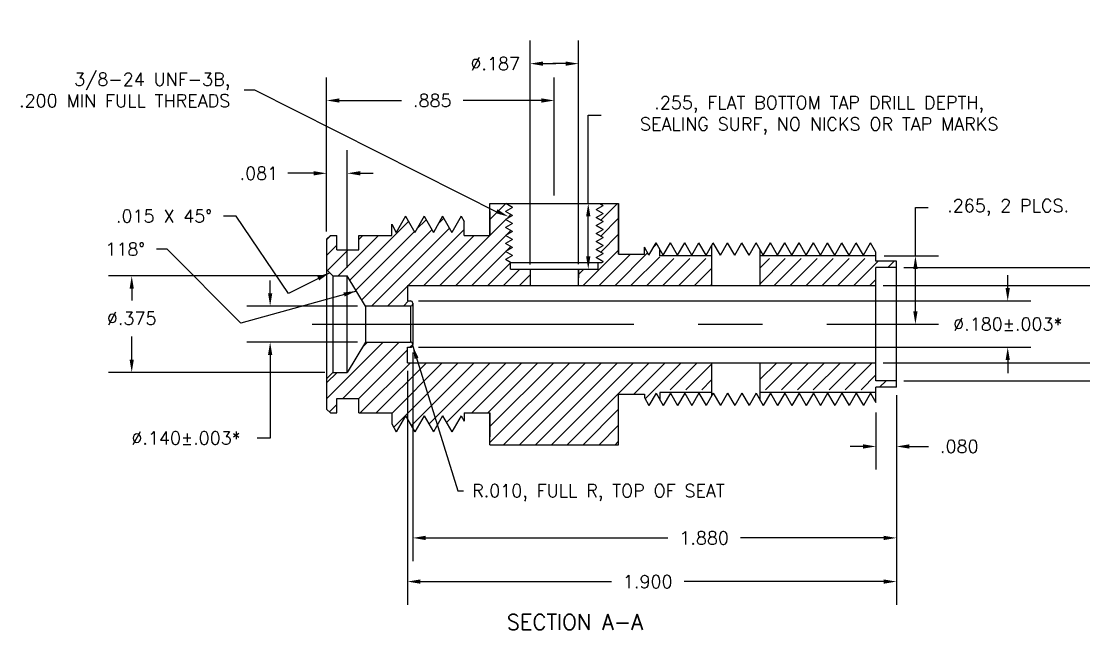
# Model space of a CAD drawing. Extents: x 9.8 to 17.6, y -0.7 to 9.5.
# Drawn here: x 11.031 to 15.16, y 4.638 to 7.003 of the extents above; entities that cross this region are included whole.
import ezdxf

# ---------------------------------------------------------------- set-up
doc = ezdxf.new("R2010")
doc.units = 0
doc.header["$MEASUREMENT"] = 0
doc.linetypes.add('CENTER', pattern=[2, 1.25, -0.25, 0.25, -0.25])
doc.layers.get('DEFPOINTS').update_dxf_attribs({"linetype": 'CONTINUOUS'})
for name, color, linetype in [('BODY', 2, 'CONTINUOUS'), ('CENTERLINE', 5, 'CENTER'), ('DIM', 9, 'CONTINUOUS'), ('HATCH', 4, 'CONTINUOUS'), ('TEXT', 3, 'CONTINUOUS')]:
    doc.layers.add(name, color=color, linetype=linetype)
doc.styles.add('ROMANS', font='romans')
doc.dimstyles.new('FULSCALE', dxfattribs={"dimscale": 0, "dimtxt": 0.1, "dimasz": 0.1, "dimexe": 0.18, "dimexo": 0.063, "dimgap": 0.09, "dimtad": 0, "dimtih": 1, "dimtoh": 1, "dimdec": 3, "dimzin": 4, "dimdsep": 46, "dimtxsty": 'ROMANS', "dimcen": 0.09, "dimadec": 0, "dimazin": 0, "dimtfac": 1, "dimtdec": 3, "dimtofl": 0, "dimtmove": 0, "dimatfit": 3, "dimfxl": 0, "dimtolj": 1, "dimtzin": 4, "dimarcsym": 0})

# ---------------------------------------------------------------- blocks, each defined once
blk = doc.blocks.new('*D23')
at = {"layer": 'DEFPOINTS', "color": 0}
for p in [(11.46, 6.013), (12.2422, 6.013), (12.2422, 5.638)]:
    blk.add_point(p, dxfattribs=at)
at = {"layer": 'DIM', "color": 0, "lineweight": -2}
for p, q in [((12.2107, 6.013), (11.37, 6.013)), ((11.46, 5.963), (11.46, 5.918)), ((11.46, 5.688), (11.46, 5.778)), ((12.2107, 5.638), (11.37, 5.638))]:
    blk.add_line(p, q, dxfattribs=at)
at = {"layer": 'DIM', "color": 0}
for points in [[(11.4517, 5.963), (11.4684, 5.963), (11.46, 6.013)], [(11.4517, 5.688), (11.4684, 5.688), (11.46, 5.638)]]:
    blk.add_solid(points, dxfattribs=at)
at = {"layer": 'DIM', "color": 0, "insert": (11.46, 5.848), "char_height": 0.05, "attachment_point": 5, "style": 'ROMANS'}
blk.add_mtext('\\A1;%%c.375', dxfattribs=at)
blk = doc.blocks.new('*D28')
at = {"layer": 'DEFPOINTS', "color": 0}
for p in [(11.998, 5.8955), (12.3684, 5.8955), (12.3685, 5.7555)]:
    blk.add_point(p, dxfattribs=at)
at = {"layer": 'DIM', "color": 0, "lineweight": -2}
for p, q in [((11.998, 5.9455), (11.998, 5.9955)), ((12.3369, 5.8955), (11.908, 5.8955)), ((12.337, 5.7555), (11.908, 5.7555)), ((11.998, 5.7055), (11.998, 5.3826)), ((11.998, 5.3826), (11.948, 5.3826))]:
    blk.add_line(p, q, dxfattribs=at)
at = {"layer": 'DIM', "color": 0}
for points in [[(11.9897, 5.9455), (12.0063, 5.9455), (11.998, 5.8955)], [(11.9897, 5.7055), (12.0063, 5.7055), (11.998, 5.7555)]]:
    blk.add_solid(points, dxfattribs=at)
at = {"layer": 'DIM', "color": 0, "insert": (11.6709, 5.3826), "char_height": 0.05, "attachment_point": 5, "style": 'ROMANS'}
blk.add_mtext('\\A1;%%c.140±.003*', dxfattribs=at)
blk = doc.blocks.new('*D32')
at = {"layer": 'DEFPOINTS', "color": 0}
for p in [(12.2978, 6.4118), (12.2172, 6.1555), (12.2978, 6.013)]:
    blk.add_point(p, dxfattribs=at)
at = {"layer": 'DIM', "color": 0, "lineweight": -2}
for p, q in [((12.2172, 6.187), (12.2172, 6.5018)), ((12.2978, 6.0445), (12.2978, 6.5018)), ((12.1672, 6.4118), (12.0672, 6.4118)), ((12.3478, 6.4118), (12.3978, 6.4118))]:
    blk.add_line(p, q, dxfattribs=at)
at = {"layer": 'DIM', "color": 0}
for points in [[(12.1672, 6.4202), (12.1672, 6.4035), (12.2172, 6.4118)], [(12.3478, 6.4202), (12.3478, 6.4035), (12.2978, 6.4118)]]:
    blk.add_solid(points, dxfattribs=at)
at = {"layer": 'DIM', "color": 0, "insert": (11.9543, 6.4118), "char_height": 0.05, "attachment_point": 5, "style": 'ROMANS'}
blk.add_mtext('\\A1;.081', dxfattribs=at)
blk = doc.blocks.new('*D33')
at = {"layer": 'DEFPOINTS', "color": 0}
for p in [(14.3492, 5.9755), (15.3928, 5.9755), (14.3492, 5.6755)]:
    blk.add_point(p, dxfattribs=at)
at = {"layer": 'DIM', "color": 0, "lineweight": -2}
for p, q in [((14.3807, 5.9755), (15.4828, 5.9755)), ((15.3928, 5.9255), (15.3928, 5.9043)), ((15.3928, 5.7255), (15.3928, 5.7643)), ((14.3807, 5.6755), (15.4828, 5.6755))]:
    blk.add_line(p, q, dxfattribs=at)
at = {"layer": 'DIM', "color": 0}
for points in [[(15.3845, 5.9255), (15.4011, 5.9255), (15.3928, 5.9755)], [(15.3845, 5.7255), (15.4011, 5.7255), (15.3928, 5.6755)]]:
    blk.add_solid(points, dxfattribs=at)
at = {"layer": 'DIM', "color": 0, "insert": (15.3928, 5.8343), "char_height": 0.05, "attachment_point": 5, "style": 'ROMANS'}
blk.add_mtext('\\A1;%%c.300±.003*', dxfattribs=at)
blk = doc.blocks.new('*D36')
at = {"layer": 'DEFPOINTS', "color": 0}
for p in [(14.4321, 5.5804), (14.3521, 5.5131), (14.4321, 5.3501)]:
    blk.add_point(p, dxfattribs=at)
at = {"layer": 'DIM', "color": 0, "lineweight": -2}
for p, q in [((14.4321, 5.5489), (14.4321, 5.2601)), ((14.3521, 5.4816), (14.3521, 5.2601)), ((14.3021, 5.3501), (14.2521, 5.3501)), ((14.4821, 5.3501), (14.5561, 5.3501))]:
    blk.add_line(p, q, dxfattribs=at)
at = {"layer": 'DIM', "color": 0}
for points in [[(14.3021, 5.3584), (14.3021, 5.3417), (14.3521, 5.3501)], [(14.4821, 5.3584), (14.4821, 5.3417), (14.4321, 5.3501)]]:
    blk.add_solid(points, dxfattribs=at)
at = {"layer": 'DIM', "color": 0, "insert": (14.6761, 5.3501), "char_height": 0.05, "attachment_point": 5, "style": 'ROMANS'}
blk.add_mtext('\\A1;.080', dxfattribs=at)
blk = doc.blocks.new('*D40')
at = {"layer": 'DEFPOINTS', "color": 0}
for p in [(12.543, 5.9155), (14.8643, 5.9155), (12.543, 5.7355)]:
    blk.add_point(p, dxfattribs=at)
at = {"layer": 'DIM', "color": 0, "lineweight": -2}
for p, q in [((14.8643, 5.9655), (14.8643, 6.0155)), ((12.5745, 5.9155), (14.9543, 5.9155)), ((12.5745, 5.7355), (14.9543, 5.7355)), ((14.8643, 5.6855), (14.8643, 5.6355))]:
    blk.add_line(p, q, dxfattribs=at)
at = {"layer": 'DIM', "color": 0}
for points in [[(14.8559, 5.9655), (14.8726, 5.9655), (14.8643, 5.9155)], [(14.8559, 5.6855), (14.8726, 5.6855), (14.8643, 5.7355)]]:
    blk.add_solid(points, dxfattribs=at)
at = {"layer": 'DIM', "color": 0, "insert": (14.8643, 5.8255), "char_height": 0.05, "attachment_point": 5, "style": 'ROMANS'}
blk.add_mtext('\\A1;%%c.180±.003*', dxfattribs=at)
blk = doc.blocks.new('*D41')
at = {"layer": 'DEFPOINTS', "color": 0}
for p in [(14.4292, 6.0454), (15.9448, 6.0454), (14.4292, 5.6054)]:
    blk.add_point(p, dxfattribs=at)
at = {"layer": 'DIM', "color": 0, "lineweight": -2}
for p, q in [((14.4607, 6.0454), (16.0348, 6.0454)), ((15.9448, 5.9954), (15.9448, 5.843)), ((15.9448, 5.6554), (15.9448, 5.703)), ((14.4607, 5.6054), (16.0348, 5.6054))]:
    blk.add_line(p, q, dxfattribs=at)
at = {"layer": 'DIM', "color": 0}
for points in [[(15.9365, 5.9954), (15.9531, 5.9954), (15.9448, 6.0454)], [(15.9365, 5.6554), (15.9531, 5.6554), (15.9448, 5.6054)]]:
    blk.add_solid(points, dxfattribs=at)
at = {"layer": 'DIM', "color": 0, "insert": (15.9448, 5.773), "char_height": 0.05, "attachment_point": 5, "style": 'ROMANS'}
blk.add_mtext('\\A1;%%c.440±.003**', dxfattribs=at)
blk = doc.blocks.new('*D42')
at = {"layer": 'DEFPOINTS', "color": 0}
for p in [(13.2341, 6.2942), (13.3522, 6.2942), (13.2722, 6.0392)]:
    blk.add_point(p, dxfattribs=at)
at = {"layer": 'DIM', "color": 0, "lineweight": -2}
for p, q in [((13.2341, 6.2942), (13.2341, 6.6374)), ((13.2341, 6.6374), (13.2841, 6.6374)), ((13.2341, 6.0892), (13.2341, 6.2442))]:
    blk.add_line(p, q, dxfattribs=at)
at = {"layer": 'DIM', "color": 0}
for points in [[(13.2258, 6.2442), (13.2425, 6.2442), (13.2341, 6.2942)], [(13.2258, 6.0892), (13.2425, 6.0892), (13.2341, 6.0392)]]:
    blk.add_solid(points, dxfattribs=at)
at = {"layer": 'DIM', "color": 0, "insert": (14.1315, 6.6374), "char_height": 0.05, "attachment_point": 5, "style": 'ROMANS'}
blk.add_mtext('\\A1;.255, FLAT BOTTOM TAP DRILL DEPTH,\\PSEALING SURF, NO NICKS OR TAP MARKS', dxfattribs=at)
blk = doc.blocks.new('*D44')
at = {"layer": 'DEFPOINTS', "color": 0}
for p in [(13.1022, 6.6948), (13.1022, 6.2942), (12.2172, 6.1539)]:
    blk.add_point(p, dxfattribs=at)
at = {"layer": 'DIM', "color": 0, "lineweight": -2}
for p, q in [((12.2172, 6.1854), (12.2172, 6.7848)), ((13.1022, 6.3257), (13.1022, 6.7848)), ((12.2672, 6.6948), (12.5081, 6.6948)), ((13.0522, 6.6948), (12.7481, 6.6948))]:
    blk.add_line(p, q, dxfattribs=at)
at = {"layer": 'DIM', "color": 0}
for points in [[(12.2672, 6.7031), (12.2672, 6.6865), (12.2172, 6.6948)], [(13.0522, 6.7031), (13.0522, 6.6865), (13.1022, 6.6948)]]:
    blk.add_solid(points, dxfattribs=at)
at = {"layer": 'DIM', "color": 0, "insert": (12.6281, 6.6948), "char_height": 0.05, "attachment_point": 5, "style": 'ROMANS'}
blk.add_mtext('\\A1;.885', dxfattribs=at)
blk = doc.blocks.new('*D50')
at = {"layer": 'DEFPOINTS', "color": 0}
for p in [(14.3522, 6.0904), (14.5055, 6.0904), (14.4322, 5.8254)]:
    blk.add_point(p, dxfattribs=at)
at = {"layer": 'DIM', "color": 0, "lineweight": -2}
for p, q in [((14.5055, 6.0904), (14.5055, 6.2786)), ((14.5055, 6.2786), (14.5555, 6.2786)), ((14.3837, 6.0904), (14.5955, 6.0904)), ((14.5055, 5.8754), (14.5055, 6.0404)), ((14.4637, 5.8254), (14.5955, 5.8254))]:
    blk.add_line(p, q, dxfattribs=at)
at = {"layer": 'DIM', "color": 0}
for points in [[(14.4972, 6.0404), (14.5139, 6.0404), (14.5055, 6.0904)], [(14.4972, 5.8754), (14.5139, 5.8754), (14.5055, 5.8254)]]:
    blk.add_solid(points, dxfattribs=at)
at = {"layer": 'DIM', "color": 0, "insert": (14.866, 6.2786), "char_height": 0.05, "attachment_point": 5, "style": 'ROMANS'}
blk.add_mtext('\\A1;.265, 2 PLCS.', dxfattribs=at)
blk = doc.blocks.new('*D51')
at = {"layer": 'DEFPOINTS', "color": 0}
for p in [(12.532, 5.6755), (14.4322, 5.5804), (12.532, 4.8248)]:
    blk.add_point(p, dxfattribs=at)
at = {"layer": 'DIM', "color": 0, "lineweight": -2}
for p, q in [((12.532, 5.644), (12.532, 4.7348)), ((14.4322, 5.5489), (14.4322, 4.7348)), ((12.582, 4.8248), (13.3239, 4.8248)), ((14.3822, 4.8248), (13.6067, 4.8248))]:
    blk.add_line(p, q, dxfattribs=at)
at = {"layer": 'DIM', "color": 0}
for points in [[(12.582, 4.8332), (12.582, 4.8165), (12.532, 4.8248)], [(14.3822, 4.8332), (14.3822, 4.8165), (14.4322, 4.8248)]]:
    blk.add_solid(points, dxfattribs=at)
at = {"layer": 'DIM', "color": 0, "insert": (13.4653, 4.8248), "char_height": 0.05, "attachment_point": 5, "style": 'ROMANS'}
blk.add_mtext('\\A1;1.900', dxfattribs=at)
blk = doc.blocks.new('*D52')
at = {"layer": 'DEFPOINTS', "color": 0}
for p in [(12.552, 5.7465), (14.4322, 5.5804), (12.552, 4.9946)]:
    blk.add_point(p, dxfattribs=at)
at = {"layer": 'DIM', "color": 0, "lineweight": -2}
for p, q in [((12.552, 5.715), (12.552, 4.9046)), ((14.4322, 5.5489), (14.4322, 4.9046)), ((12.602, 4.9946), (13.5431, 4.9946)), ((14.3822, 4.9946), (13.8259, 4.9946))]:
    blk.add_line(p, q, dxfattribs=at)
at = {"layer": 'DIM', "color": 0}
for points in [[(12.602, 5.0029), (12.602, 4.9863), (12.552, 4.9946)], [(14.3822, 5.0029), (14.3822, 4.9863), (14.4322, 4.9946)]]:
    blk.add_solid(points, dxfattribs=at)
at = {"layer": 'DIM', "color": 0, "insert": (13.6845, 4.9946), "char_height": 0.05, "attachment_point": 5, "style": 'ROMANS'}
blk.add_mtext('\\A1;1.880', dxfattribs=at)

msp = doc.modelspace()

# ---------------------------------------------------------------- hatches: boundary and pattern name
at = {"layer": 'HATCH'}
h = msp.add_hatch(dxfattribs=at)
h.set_pattern_fill('ANSI31', color=256, scale=0.35, style=0)
h.paths.add_polyline_path([(13.0085, 6.0392), (12.9322, 6.0392), (12.9322, 6.0653), (12.9127, 6.0765), (12.9398, 6.0921), (12.9127, 6.1077), (12.9398, 6.1233), (12.9127, 6.1389), (12.9398, 6.1545), (12.9127, 6.1701), (12.9398, 6.1857), (12.9127, 6.2013), (12.9398, 6.2169), (12.9127, 6.2325), (12.9398, 6.2481), (12.9127, 6.2637), (12.9398, 6.2793), (12.914, 6.2942), (12.8522, 6.2942), (12.8522, 6.1705), (12.7522, 6.1705), (12.7522, 6.2239), (12.7402, 6.2447), (12.7042, 6.1823), (12.6682, 6.2447), (12.6322, 6.1823), (12.5962, 6.2447), (12.5602, 6.1823), (12.5242, 6.2447), (12.4882, 6.1823), (12.4702, 6.2135), (12.4702, 6.1705), (12.3422, 6.1705), (12.3422, 6.114), (12.2572, 6.114), (12.2572, 6.1705), (12.2322, 6.1705), (12.2172, 6.1555), (12.2172, 6.038), (12.2422, 6.013), (12.2978, 6.013), (12.3684, 5.8955), (12.543, 5.8955, 0.447218), (12.552, 5.9055, 0.447209), (12.543, 5.9155), (12.532, 5.9155), (12.532, 5.9755), (13.0085, 5.9755)])
h.paths.add_polyline_path([(13.7137, 6.0804), (13.5122, 6.0804), (13.5122, 6.1164), (13.4978, 6.1414), (13.47, 6.0933), (13.4522, 6.1241), (13.4522, 6.0975), (13.3522, 6.0975), (13.3522, 6.2942), (13.2795, 6.2942), (13.2918, 6.2871), (13.2647, 6.2715), (13.2918, 6.2559), (13.2647, 6.2403), (13.2918, 6.2247), (13.2647, 6.2091), (13.2918, 6.1935), (13.2647, 6.1779), (13.2918, 6.1623), (13.2647, 6.1467), (13.2918, 6.1311), (13.2647, 6.1155), (13.2918, 6.0999), (13.2647, 6.0843), (13.2918, 6.0687), (13.2857, 6.0652), (13.2722, 6.0652), (13.2722, 6.0392), (13.196, 6.0392), (13.196, 6.0055), (13.196, 5.9755), (13.7137, 5.9755)])
h.paths.add_polyline_path([(14.3522, 6.0454), (14.4322, 6.0454), (14.4322, 6.0704), (14.3522, 6.0704), (14.3522, 6.0804), (13.9007, 6.0804), (13.9007, 5.9755), (14.3522, 5.9755)])
h.paths.add_polyline_path([(14.3522, 5.6755), (13.9007, 5.6755), (13.9007, 5.5704), (14.3522, 5.5704), (14.3522, 5.5804), (14.4322, 5.5804), (14.4322, 5.6054), (14.3522, 5.6054)])
h.paths.add_polyline_path([(13.7137, 5.6755), (12.532, 5.6755), (12.532, 5.7355), (12.543, 5.7355, 0.447209), (12.552, 5.7455, 0.447218), (12.543, 5.7555), (12.3685, 5.7555), (12.2978, 5.638), (12.2978, 5.638), (12.2422, 5.638), (12.2172, 5.613), (12.2172, 5.4955), (12.2322, 5.4805), (12.2572, 5.4805), (12.2572, 5.537), (12.3422, 5.537), (12.3422, 5.4805), (12.4702, 5.4805), (12.4702, 5.4375), (12.4882, 5.4063), (12.5242, 5.4687), (12.5602, 5.4063), (12.5962, 5.4687), (12.6322, 5.4063), (12.6682, 5.4687), (12.7042, 5.4063), (12.7402, 5.4687), (12.7522, 5.4479), (12.7522, 5.4805), (12.8522, 5.4805), (12.8522, 5.388), (12.8522, 5.3567), (13.3522, 5.3567), (13.3522, 5.5535), (13.4522, 5.5535), (13.4522, 5.5401), (13.47, 5.5093), (13.4978, 5.5574), (13.5122, 5.5324), (13.5122, 5.5704), (13.7137, 5.5704)])

# ---------------------------------------------------------------- linework, layer by layer
at = {"layer": 'BODY'}
for p, q in [((12.8522, 6.1705), (12.8522, 6.2942)), ((12.8522, 6.2942), (13.3522, 6.2942)), ((12.9398, 6.2793), (12.9127, 6.2637)), ((12.9398, 6.2793), (12.914, 6.2942)), ((13.2647, 6.2715), (13.2918, 6.2871)), ((13.2774, 6.2942), (13.3522, 6.2942)), ((13.2795, 6.2942), (13.2918, 6.2871)), ((13.3522, 6.2942), (13.3522, 6.0975)), ((13.3522, 6.0975), (13.3522, 6.2942)), ((12.5242, 6.2447), (12.4882, 6.1823)), ((12.5242, 6.2447), (12.5602, 6.1823)), ((12.5962, 6.2447), (12.5602, 6.1823)), ((12.5962, 6.2447), (12.6322, 6.1823)), ((12.6682, 6.2447), (12.6322, 6.1823)), ((12.6682, 6.2447), (12.7042, 6.1823)), ((12.7402, 6.2447), (12.7042, 6.1823)), ((12.7402, 6.2447), (12.7522, 6.2239)), ((12.8522, 6.263), (12.8522, 6.1705)), ((12.9398, 6.2481), (12.9127, 6.2637)), ((12.9398, 6.2481), (12.9127, 6.2325)), ((13.2647, 6.2715), (13.2918, 6.2559)), ((13.2647, 6.2403), (13.2918, 6.2559)), ((13.2647, 6.2403), (13.2918, 6.2559)), ((13.2918, 6.2247), (13.2647, 6.2403)), ((13.2647, 6.2403), (13.2918, 6.2247)), ((13.3522, 6.263), (13.3522, 6.263)), ((13.3522, 6.263), (13.3522, 6.263)), ((13.3522, 6.263), (13.3522, 6.263)), ((12.4702, 6.2135), (12.4882, 6.1823)), ((12.4702, 6.1705), (12.4702, 6.2135)), ((12.7522, 6.1705), (12.7522, 6.2239)), ((12.8522, 6.2056), (12.8522, 6.2056)), ((12.9398, 6.2169), (12.9127, 6.2325)), ((12.9398, 6.2169), (12.9127, 6.2013)), ((12.9398, 6.1857), (12.9127, 6.2013)), ((13.2647, 6.2091), (13.2918, 6.2247)), ((13.2647, 6.2091), (13.2918, 6.2247)), ((13.2918, 6.1935), (13.2647, 6.2091)), ((13.2647, 6.2091), (13.2918, 6.1935)), ((13.2647, 6.1779), (13.2918, 6.1935)), ((13.2647, 6.1779), (13.2918, 6.1935)), ((12.2172, 6.1555), (12.2322, 6.1705)), ((12.2172, 6.1555), (12.2172, 6.038)), ((12.2322, 6.1705), (12.2572, 6.1705)), ((12.2572, 6.114), (12.2572, 6.1705)), ((12.3422, 6.1705), (12.4702, 6.1705)), ((12.3422, 6.114), (12.3422, 6.1705)), ((12.7522, 6.1705), (12.8522, 6.1705)), ((12.9398, 6.1857), (12.9127, 6.1701)), ((12.9398, 6.1545), (12.9127, 6.1701)), ((12.9398, 6.1545), (12.9127, 6.1389)), ((13.2918, 6.1623), (13.2647, 6.1779)), ((13.2647, 6.1779), (13.2918, 6.1623)), ((13.2647, 6.1467), (13.2918, 6.1623)), ((13.2647, 6.1467), (13.2918, 6.1623)), ((12.2572, 6.114), (12.3422, 6.114)), ((12.9398, 6.1233), (12.9127, 6.1389)), ((12.9398, 6.1233), (12.9127, 6.1077)), ((13.2918, 6.1311), (13.2647, 6.1467)), ((13.2647, 6.1467), (13.2918, 6.1311)), ((13.2647, 6.1155), (13.2918, 6.1311)), ((13.2647, 6.1155), (13.2918, 6.1311)), ((13.2918, 6.0999), (13.2647, 6.1155)), ((13.2647, 6.1155), (13.2918, 6.0999)), ((13.47, 6.0933), (13.4522, 6.1241)), ((13.4522, 6.0975), (13.4522, 6.1241)), ((13.47, 6.0933), (13.4978, 6.1414)), ((13.5256, 6.0933), (13.4978, 6.1414)), ((13.5122, 6.0904), (13.5122, 6.1164)), ((13.5256, 6.0933), (13.5534, 6.1414)), ((13.5811, 6.0933), (13.5534, 6.1414)), ((13.5811, 6.0933), (13.6089, 6.1414)), ((13.6367, 6.0933), (13.6089, 6.1414)), ((13.6367, 6.0933), (13.6645, 6.1414)), ((13.6923, 6.0933), (13.6645, 6.1414)), ((13.6923, 6.0933), (13.72, 6.1414)), ((13.7137, 6.1306), (13.7137, 5.9755)), ((13.7478, 6.0933), (13.72, 6.1414)), ((13.7478, 6.0933), (13.7756, 6.1414)), ((13.8034, 6.0933), (13.7756, 6.1414)), ((13.8034, 6.0933), (13.8312, 6.1414)), ((13.8589, 6.0933), (13.8312, 6.1414)), ((13.8589, 6.0933), (13.8867, 6.1414)), ((13.9145, 6.0933), (13.8867, 6.1414)), ((13.9007, 6.1171), (13.9007, 5.9755)), ((13.9145, 6.0933), (13.9423, 6.1414)), ((13.9701, 6.0933), (13.9423, 6.1414)), ((13.9701, 6.0933), (13.9978, 6.1414)), ((14.0256, 6.0933), (13.9978, 6.1414)), ((14.0256, 6.0933), (14.0534, 6.1414)), ((14.0812, 6.0933), (14.0534, 6.1414)), ((14.0812, 6.0933), (14.109, 6.1414)), ((14.1367, 6.0933), (14.109, 6.1414)), ((14.1367, 6.0933), (14.1645, 6.1414)), ((14.1923, 6.0933), (14.1645, 6.1414)), ((14.1923, 6.0933), (14.2201, 6.1414)), ((14.2479, 6.0933), (14.2201, 6.1414)), ((14.2479, 6.0933), (14.2756, 6.1414)), ((14.3034, 6.0933), (14.2756, 6.1414)), ((14.3034, 6.0933), (14.3312, 6.1414)), ((14.3522, 6.105), (14.3312, 6.1414)), ((12.9398, 6.0921), (12.9127, 6.1077)), ((12.9398, 6.0921), (12.9127, 6.0765)), ((12.9323, 6.0652), (12.9127, 6.0765)), ((13.2647, 6.0843), (13.2918, 6.0999)), ((13.2647, 6.0843), (13.2918, 6.0999)), ((13.2918, 6.0687), (13.2647, 6.0843)), ((13.2647, 6.0843), (13.2918, 6.0687)), ((13.3522, 6.0975), (13.4522, 6.0975)), ((13.7137, 6.0904), (13.5122, 6.0904)), ((14.3522, 6.0904), (13.9007, 6.0904)), ((14.3522, 6.0704), (14.3522, 6.105)), ((14.4322, 6.0704), (14.3522, 6.0704)), ((14.4322, 5.5804), (14.4322, 6.0704)), ((14.4322, 5.5804), (14.4322, 6.0704)), ((12.2422, 6.013), (12.2172, 6.038)), ((12.2172, 6.038), (12.2172, 5.613)), ((12.9322, 6.0652), (13.2857, 6.0652)), ((12.9322, 6.0392), (12.9322, 6.0652)), ((12.9322, 6.0392), (13.196, 6.0392)), ((13.0085, 6.0392), (13.0085, 5.9755)), ((13.196, 6.0392), (13.2722, 6.0392)), ((13.196, 5.9755), (13.196, 6.0392)), ((13.196, 6.0392), (13.196, 6.0055)), ((13.2722, 6.0652), (13.2857, 6.0652)), ((13.2722, 6.0392), (13.2722, 6.0652)), ((13.2857, 6.0652), (13.2918, 6.0687)), ((13.2857, 6.0652), (13.2918, 6.0687)), ((14.3522, 5.6054), (14.3522, 6.0454)), ((14.4322, 6.0454), (14.3522, 6.0454)), ((12.2422, 6.013), (12.2978, 6.013)), ((12.2422, 6.013), (12.2422, 5.638)), ((12.3684, 5.8955), (12.2978, 6.013)), ((12.2978, 5.638), (12.2978, 6.013)), ((12.532, 5.9755), (12.532, 5.9155)), ((12.5321, 5.9755), (14.3522, 5.9755)), ((12.532, 5.9155), (12.543, 5.9155)), ((12.552, 5.9065), (12.552, 5.9045)), ((12.552, 5.9045), (12.552, 5.7465)), ((12.543, 5.8955), (12.3684, 5.8955)), ((12.3684, 5.8955), (12.3685, 5.7555)), ((12.543, 5.8955), (12.543, 5.7555)), ((12.3685, 5.7555), (12.2978, 5.638)), ((12.3685, 5.7555), (12.543, 5.7555)), ((12.552, 5.7445), (12.552, 5.7465)), ((12.532, 5.6755), (12.532, 5.7355)), ((12.532, 5.7355), (12.543, 5.7355)), ((12.532, 5.6755), (14.3522, 5.6755)), ((13.7137, 5.6755), (13.7137, 5.5466)), ((13.9007, 5.6755), (13.9007, 5.5331)), ((12.2422, 5.638), (12.2172, 5.613)), ((12.2422, 5.638), (12.2978, 5.638)), ((12.2172, 5.613), (12.2172, 5.4955)), ((14.4322, 5.6054), (14.3522, 5.6054)), ((14.4322, 5.5804), (14.3522, 5.5804)), ((14.3522, 5.521), (14.3522, 5.5804)), ((12.2572, 5.537), (12.3422, 5.537)), ((12.2572, 5.4805), (12.2572, 5.537)), ((12.3422, 5.4805), (12.3422, 5.537)), ((13.3522, 5.3567), (13.3522, 5.5535)), ((13.3522, 5.5535), (13.4522, 5.5535)), ((13.4522, 5.5535), (13.4522, 5.5401)), ((13.4522, 5.5401), (13.47, 5.5093)), ((13.4978, 5.5574), (13.47, 5.5093)), ((13.4978, 5.5574), (13.5256, 5.5093)), ((13.5122, 5.5604), (13.5122, 5.5324)), ((13.7137, 5.5604), (13.5122, 5.5604)), ((13.5534, 5.5574), (13.5256, 5.5093)), ((13.5534, 5.5574), (13.5811, 5.5093)), ((13.6089, 5.5574), (13.5811, 5.5093)), ((13.6089, 5.5574), (13.6367, 5.5093)), ((13.6645, 5.5574), (13.6367, 5.5093)), ((13.6645, 5.5574), (13.6923, 5.5093)), ((13.72, 5.5574), (13.6923, 5.5093)), ((13.72, 5.5574), (13.7478, 5.5093)), ((13.7756, 5.5574), (13.7478, 5.5093)), ((13.7756, 5.5574), (13.8034, 5.5093)), ((13.8312, 5.5574), (13.8034, 5.5093)), ((13.8312, 5.5574), (13.8589, 5.5093)), ((13.8867, 5.5574), (13.8589, 5.5093)), ((13.8867, 5.5574), (13.9145, 5.5093)), ((14.3522, 5.5604), (13.9007, 5.5604)), ((13.9423, 5.5574), (13.9145, 5.5093)), ((13.9423, 5.5574), (13.9701, 5.5093)), ((13.9978, 5.5574), (13.9701, 5.5093)), ((13.9978, 5.5574), (14.0256, 5.5093)), ((14.0534, 5.5574), (14.0256, 5.5093)), ((14.0534, 5.5574), (14.0812, 5.5093)), ((14.109, 5.5574), (14.0812, 5.5093)), ((14.109, 5.5574), (14.1367, 5.5093)), ((14.1645, 5.5574), (14.1367, 5.5093)), ((14.1645, 5.5574), (14.1923, 5.5093)), ((14.2201, 5.5574), (14.1923, 5.5093)), ((14.2201, 5.5574), (14.2479, 5.5093)), ((14.2756, 5.5574), (14.2479, 5.5093)), ((14.2756, 5.5574), (14.3034, 5.5093)), ((14.3312, 5.5574), (14.3034, 5.5093)), ((14.3312, 5.5574), (14.3522, 5.521)), ((12.2322, 5.4805), (12.2172, 5.4955)), ((12.2322, 5.4805), (12.2572, 5.4805)), ((12.3422, 5.4805), (12.4702, 5.4805)), ((12.4702, 5.4805), (12.4702, 5.4375)), ((12.5242, 5.4687), (12.4882, 5.4063)), ((12.5242, 5.4687), (12.5602, 5.4063)), ((12.5962, 5.4687), (12.5602, 5.4063)), ((12.5962, 5.4687), (12.6322, 5.4063)), ((12.6682, 5.4687), (12.6322, 5.4063)), ((12.6682, 5.4687), (12.7042, 5.4063)), ((12.7402, 5.4687), (12.7042, 5.4063)), ((12.7402, 5.4687), (12.7522, 5.4479)), ((12.7522, 5.4805), (12.8522, 5.4805)), ((12.7522, 5.4805), (12.7522, 5.4479)), ((12.8522, 5.3567), (12.8522, 5.4805)), ((12.8522, 5.4805), (12.8522, 5.388)), ((12.4702, 5.4375), (12.4882, 5.4063)), ((13.3522, 5.388), (13.3522, 5.388)), ((13.3522, 5.388), (13.3522, 5.388)), ((13.3522, 5.388), (13.3522, 5.388)), ((12.8522, 5.3567), (13.3522, 5.3567))]:
    msp.add_line(p, q, dxfattribs=at)
for centre, start, end in [((12.543, 5.9065), 0.0005, 89.9996), ((12.543, 5.9045), 269.9996, 0.0005), ((12.543, 5.7465), 359.9968, 89.9977), ((12.543, 5.7445), 269.9977, 359.9968)]:
    msp.add_arc(centre, 0.009, start, end, dxfattribs=at)
at = {"layer": 'CENTERLINE'}
msp.add_line((12.161, 5.8255), (14.4764, 5.8254), dxfattribs=at)
at = {"layer": 'DIM'}
for p, q in [((13.0085, 6.0574), (13.0085, 6.9281)), ((13.196, 6.0584), (13.196, 6.9281)), ((13.0585, 6.8381), (13.1085, 6.8381)), ((13.146, 6.8381), (13.096, 6.8381)), ((11.9379, 6.7354), (11.8969, 6.7354)), ((12.8943, 6.2534), (11.9379, 6.7354))]:
    msp.add_line(p, q, dxfattribs=at)
for points in [[(12.552, 5.9104), (12.552, 5.9106, -0.004449)], [(12.552, 5.7406), (12.552, 5.7403, 0.004449)]]:
    msp.add_lwpolyline(points, format="xyb", close=True, dxfattribs=at)
for points in [[(13.0585, 6.8464), (13.0585, 6.8297), (13.0085, 6.8381)], [(13.146, 6.8464), (13.146, 6.8297), (13.196, 6.8381)], [(12.8814, 6.2721), (12.9233, 6.2436), (12.8744, 6.257)]]:
    msp.add_solid(points, dxfattribs=at)

# ---------------------------------------------------------------- texts
at = {"layer": 'DIM', "char_height": 0.05, "style": 'ROMANS'}
for s, insert, attachment_point in [('\\A1;%%c.187', (12.8726, 6.8381), 5), ('3/8-24 UNF-3B,\\P.200 MIN FULL THREADS', (11.8429, 6.7354), 6), ('.015 X 45°', (11.7716, 6.2453), 6), ('{118%%d }', (11.5118, 6.1168), 6), ('R.010, FULL R, TOP OF SEAT', (12.7829, 5.2029), 1)]:
    msp.add_mtext(s, dxfattribs=dict(at, insert=insert, attachment_point=attachment_point))
at = {"layer": 'TEXT', "insert": (12.9173, 4.6976), "char_height": 0.06, "width": 1.1635, "attachment_point": 1, "style": 'ROMANS'}
msp.add_mtext('{SECTION A-A}', dxfattribs=at)

# ---------------------------------------------------------------- dimensions: what is measured, and where the dimension line sits
at = {"layer": 'DIM'}
for base, p1, p2, text, override, picture, middle in [((13.2341, 6.2942), (13.2722, 6.0392), (13.3522, 6.2942), '<>, FLAT BOTTOM TAP DRILL DEPTH,\\PSEALING SURF, NO NICKS OR TAP MARKS', {"dimscale": 0.5, "dimse1": 1, "dimse2": 1}, '*D42', (14.1315, 6.6374)), ((14.5055, 6.0904), (14.4322, 5.8254), (14.3522, 6.0904), '<>, 2 PLCS.', {"dimscale": 0.5}, '*D50', (14.866, 6.2786)), ((15.9448, 6.0454), (14.4292, 5.6054), (14.4292, 6.0454), '%%c<>**', {"dimscale": 0.5, "dimgap": 0.09, "dimtol": 1, "dimlim": 0, "dimtp": 0.003, "dimtm": 0.003}, '*D41', (15.9448, 5.773)), ((11.46, 6.013), (12.2422, 5.638), (12.2422, 6.013), '%%c<>', {"dimscale": 0.5}, '*D23', (11.46, 5.848)), ((11.998, 5.8955), (12.3685, 5.7555), (12.3684, 5.8955), '%%c<>*', {"dimscale": 0.5, "dimgap": 0.09, "dimtol": 1, "dimlim": 0, "dimtp": 0.003, "dimtm": 0.003}, '*D28', (11.6709, 5.3826)), ((14.8643, 5.9155), (12.543, 5.7355), (12.543, 5.9155), '%%c<>*', {"dimscale": 0.5, "dimgap": 0.09, "dimtol": 1, "dimlim": 0, "dimtp": 0.003, "dimtm": 0.003}, '*D40', (14.8643, 5.8255)), ((15.3928, 5.9755), (14.3492, 5.6755), (14.3492, 5.9755), '%%c<>*', {"dimscale": 0.5, "dimgap": 0.09, "dimtol": 1, "dimlim": 0, "dimtp": 0.003, "dimtm": 0.003}, '*D33', (15.3928, 5.8343))]:
    dim = msp.add_linear_dim(base=base, p1=p1, p2=p2, angle=90, text=text, dimstyle='FULSCALE', override=override, dxfattribs=at)
    dim.commit()
    dim.dimension.update_dxf_attribs({"geometry": picture, "text_midpoint": middle, "dimtype": 160})
for base, p1, p2, picture, middle in [((13.1022, 6.6948), (12.2172, 6.1539), (13.1022, 6.2942), '*D44', (12.6281, 6.6948)), ((12.2978, 6.4118), (12.2172, 6.1555), (12.2978, 6.013), '*D32', (11.9543, 6.4118)), ((12.552, 4.9946), (14.4322, 5.5804), (12.552, 5.7465), '*D52', (13.6845, 4.9946)), ((12.532, 4.8248), (14.4322, 5.5804), (12.532, 5.6755), '*D51', (13.4653, 4.8248)), ((14.4321, 5.3501), (14.3521, 5.5131), (14.4321, 5.5804), '*D36', (14.6761, 5.3501))]:
    dim = msp.add_linear_dim(base=base, p1=p1, p2=p2, dimstyle='FULSCALE', override={"dimscale": 0.5}, dxfattribs=at)
    dim.commit()
    dim.dimension.update_dxf_attribs({"geometry": picture, "text_midpoint": middle, "dimtype": 160})

# ---------------------------------------------------------------- leaders
for points in [[(12.2297, 6.0255), (12.0687, 5.9443), (11.8658, 6.2453), (11.8166, 6.2453)], [(12.3331, 5.9542), (11.8846, 5.8299), (11.5978, 6.1168), (11.5568, 6.1168)]]:
    msp.add_leader(points, dimstyle='FULSCALE', override={"dimscale": 1, "dimasz": 0.05}, dxfattribs=at)
at = {"layer": 'DIM', "annotation_type": 0, "has_hookline": 1, "hookline_direction": 0, "text_width": 1.1381}
msp.add_leader([(12.552, 5.7405), (12.7275, 5.1779), (12.7498, 5.1779)], dimstyle='FULSCALE', override={"dimscale": 0.5}, dxfattribs=at)

doc.saveas('drawing.dxf')
